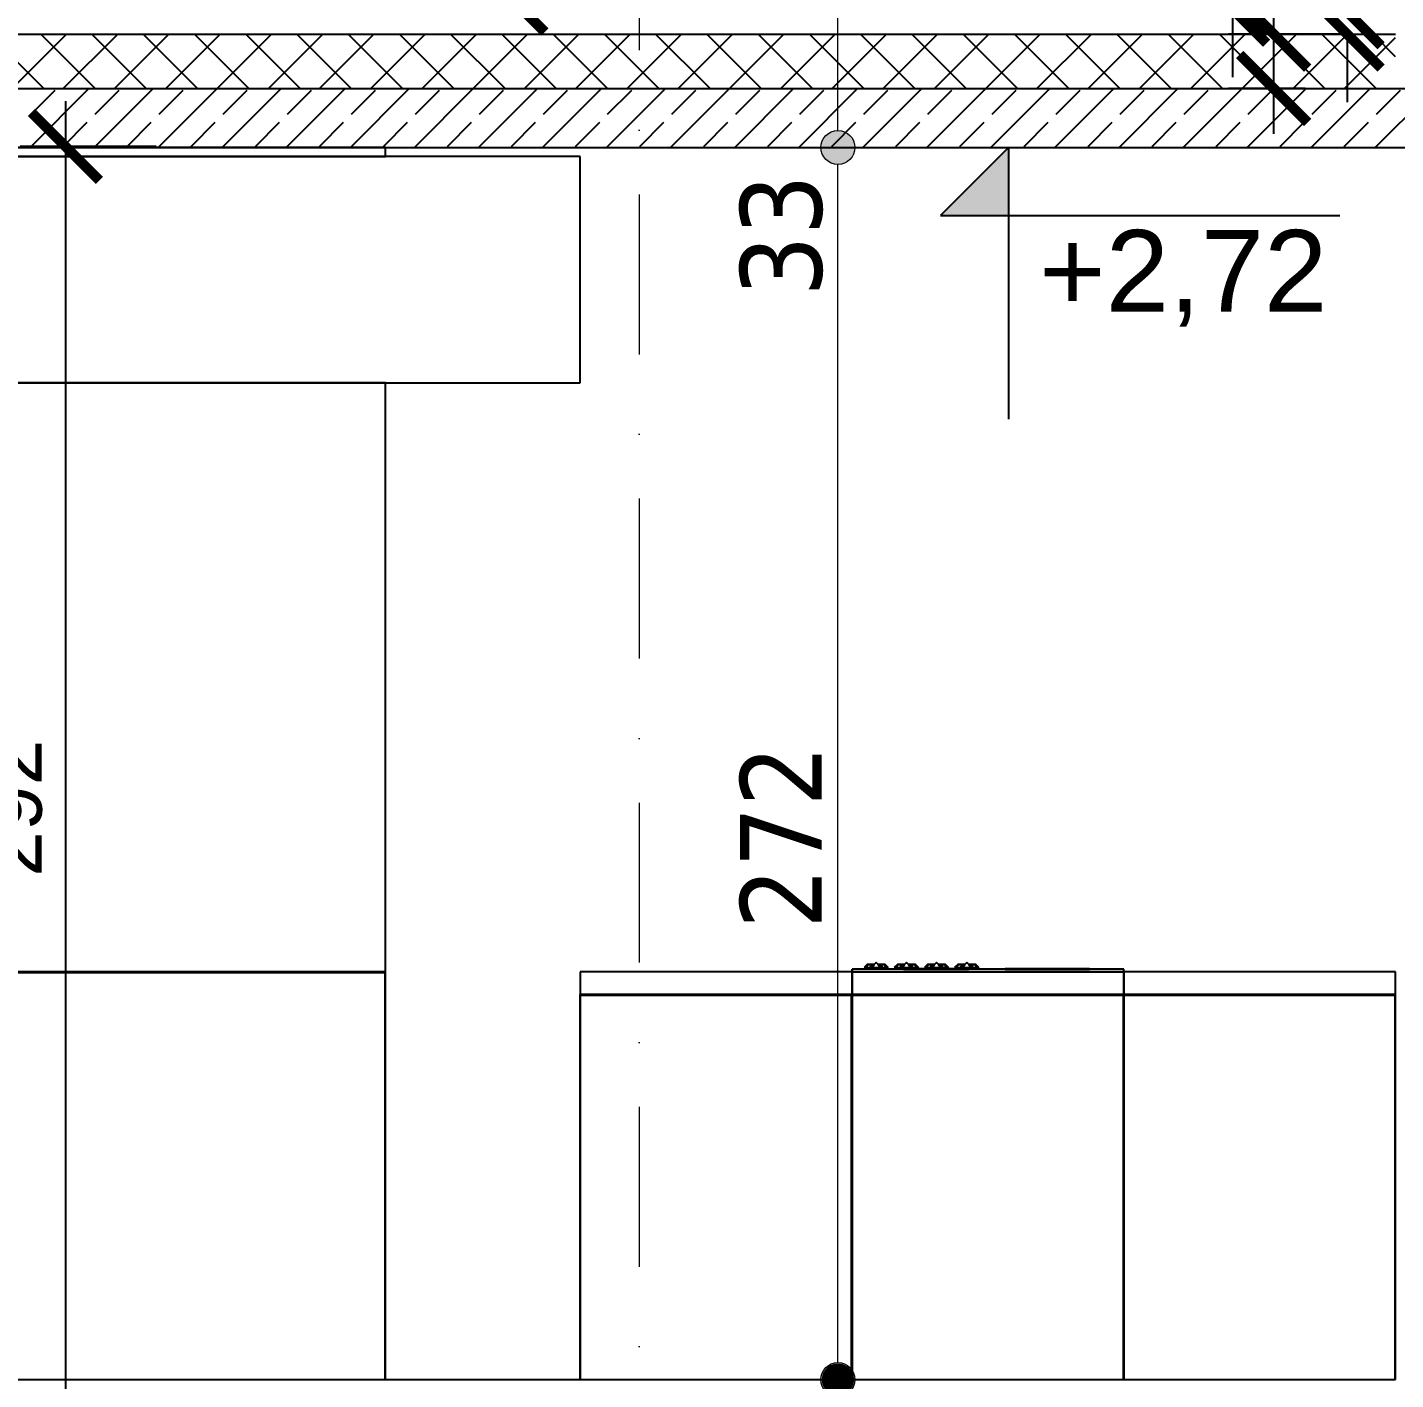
# Model space of a CAD drawing. Header units: millimetres. Extents: x 4647 to 73915, y -13612 to -8141.
# Drawn here: x 11809.9 to 12112, y -11073.6 to -10775.1 of the extents above; entities that cross this region are included whole.
import ezdxf
from ezdxf.enums import TextEntityAlignment as Align

# ---------------------------------------------------------------- set-up
doc = ezdxf.new("R2010")
doc.units = ezdxf.units.MM
doc.linetypes.add('Kropki i Kreski', pattern=[67.027776, 35.277777, -17.638888, 0, -14.111111])
doc.layers.add('a_wymiary', color=250, linetype='Continuous', lineweight=9)
doc.layers.add('Konstrukcja - Siatka mod_Nr_Pióra__1', color=7, linetype='Continuous', lineweight=5)
for name, color, linetype in [('Furniture & Equipment', 7, 'Continuous'), ('Konstrukcja - Siatka mod', 7, 'Continuous'), ('Konstrukcja - Ściany', 7, 'Continuous'), ('Structural - Bearing', 7, 'Continuous'), ('WIDOK', 7, 'Continuous'), ('Wymiarowanie - Ogólne', 7, 'Continuous')]:
    doc.layers.add(name, color=color, linetype=linetype)
doc.layers.add('Konstrukcja - Siatka mod_Nr_Pióra__4', color=7, linetype='Continuous', lineweight=5, true_color=0x029e21)
doc.styles.add('GENERATED_STYLE_1', font='arialbd.ttf')
doc.styles.add('GENERATED_STYLE_2', font='tahoma.ttf')
doc.styles.add('GENERATED_STYLE_4', font='arial.ttf')
doc.styles.get("Standard").update_dxf_attribs({"font": 'arial.ttf'})
doc.dimstyles.new('1-100', dxfattribs={"dimtxt": 13, "dimasz": 15, "dimexe": 10, "dimexo": 20, "dimgap": 5, "dimtad": 1, "dimdec": 1, "dimrnd": 0.5, "dimtxsty": 'Standard', "dimblk": 'ARCHTICK', "dimcen": 0.09, "dimdle": 10, "dimadec": 0, "dimazin": 0, "dimtfac": 1, "dimtdec": 1, "dimtofl": 0, "dimtmove": 0, "dimatfit": 3, "dimfxl": 10, "dimfxlon": 1, "dimtolj": 1, "dimtzin": 0, "dimarcsym": 0})

# ---------------------------------------------------------------- blocks, each defined once
blk = doc.blocks.new('ARROWHEAD_11')
at = {"linetype": 'Continuous'}
blk.add_line((0, 0), (-1, 0), dxfattribs=at)
at = {"linetype": 'Continuous', "const_width": 0.25, "flags": 128}
blk.add_lwpolyline([(-0.125, 0, 1), (0.125, 0, 1)], format="xyb", close=True, dxfattribs=at)
blk = doc.blocks.new('Standardowy znacznik siatki_2')
at = {"layer": 'Konstrukcja - Siatka mod_Nr_Pióra__4', "linetype": 'Kropki i Kreski'}
blk.add_line((268.51, 0), (1533.18, 0), dxfattribs=at)
at = {"layer": 'Konstrukcja - Siatka mod_Nr_Pióra__1', "style": 'GENERATED_STYLE_1'}
blk.add_attdef('AC_MarkerText_1', text='', height=18, dxfattribs=at).set_placement((-28.89, -13.29), align=Align.BOTTOM_LEFT)
blk = doc.blocks.new('_ArchTick')
at = {"color": 0, "linetype": 'ByBlock', "const_width": 0.15}
blk.add_lwpolyline([(-0.5, -0.5), (0.5, 0.5)], dxfattribs=at)
blk = doc.blocks.new('*D813')
at = {"layer": 'a_wymiary', "color": 0, "lineweight": -2, "transparency": 16777216}
blk.add_arc((11581.91, -10768.57), 334.72, 0, 35, dxfattribs=at)
at = {"layer": 'DEFPOINTS', "color": 0, "transparency": 16777216}
for p in [(11912.63, -10537), (11801.21, -10615.01), (11909.71, -10700.88), (11738.98, -10768.57), (11955.52, -10768.57)]:
    blk.add_point(p, dxfattribs=at)
at = {"layer": 'a_wymiary', "color": 0, "lineweight": -2, "transparency": 16777216, "xscale": 15, "yscale": 15, "zscale": 15}
for p, rotation in [((11856.09, -10576.58), 124.9999996188673), ((11916.63, -10768.57), 270.0000000000005)]:
    blk.add_blockref('_ArchTick', p, dxfattribs=dict(at, rotation=rotation))
at = {"layer": 'a_wymiary', "color": 0, "transparency": 16777216, "insert": (11912.24, -10664.41), "char_height": 13, "attachment_point": 5, "rotation": 287.5}
blk.add_mtext('\\A1;35°', dxfattribs=at)
blk = doc.blocks.new('*D829')
at = {"layer": 'a_wymiary', "color": 0, "lineweight": -2, "transparency": 16777216}
for p, q in [((12085.06, -10776.57), (12085.06, -10734.3)), ((12091.98, -10776.57), (12075.06, -10776.57)), ((12085.06, -10798.57), (12085.06, -10776.57)), ((12091.98, -10788.57), (12075.06, -10788.57))]:
    blk.add_line(p, q, dxfattribs=at)
at = {"layer": 'DEFPOINTS', "color": 0, "transparency": 16777216}
for p in [(12085.06, -10776.57), (12111.98, -10776.57), (12111.98, -10788.57)]:
    blk.add_point(p, dxfattribs=at)
at = {"layer": 'a_wymiary', "color": 0, "lineweight": -2, "transparency": 16777216, "xscale": 15, "yscale": 15, "zscale": 15}
for p, rotation in [((12085.06, -10776.57), 90), ((12085.06, -10788.57), 270)]:
    blk.add_blockref('_ArchTick', p, dxfattribs=dict(at, rotation=rotation))
at = {"layer": 'a_wymiary', "color": 0, "transparency": 16777216, "insert": (12073.53, -10747.94), "char_height": 13, "attachment_point": 5, "rotation": 90}
blk.add_mtext('\\A1;12', dxfattribs=at)
blk = doc.blocks.new('*D830')
at = {"layer": 'a_wymiary', "color": 0, "lineweight": -2, "transparency": 16777216}
for p, q in [((12101.26, -10771.62), (12101.26, -10723)), ((12101.26, -10771.62), (12091.26, -10771.62)), ((12101.26, -10776.57), (12091.26, -10776.57)), ((12101.26, -10776.57), (12101.26, -10791.57))]:
    blk.add_line(p, q, dxfattribs=at)
at = {"layer": 'DEFPOINTS', "color": 0, "transparency": 16777216}
for p in [(12101.26, -10771.62), (12111.98, -10771.62), (12111.98, -10776.57)]:
    blk.add_point(p, dxfattribs=at)
at = {"layer": 'a_wymiary', "color": 0, "lineweight": -2, "transparency": 16777216, "xscale": 15, "yscale": 15, "zscale": 15}
for p, rotation in [((12101.26, -10771.62), 270), ((12101.26, -10776.57), 90)]:
    blk.add_blockref('_ArchTick', p, dxfattribs=dict(at, rotation=rotation))
at = {"layer": 'a_wymiary', "color": 0, "transparency": 16777216, "insert": (12089.65, -10732.31), "char_height": 13, "attachment_point": 5, "rotation": 90}
blk.add_mtext('\\A1;5', dxfattribs=at)
blk = doc.blocks.new('*D831')
at = {"layer": 'a_wymiary', "color": 0, "lineweight": -2, "transparency": 16777216}
for p, q in [((12075.96, -10768.57), (12075.96, -10704.58)), ((12091.98, -10768.57), (12065.96, -10768.57)), ((12091.98, -10771.07), (12065.96, -10771.07)), ((12075.96, -10771.07), (12075.96, -10786.07))]:
    blk.add_line(p, q, dxfattribs=at)
at = {"layer": 'DEFPOINTS', "color": 0, "transparency": 16777216}
for p in [(12075.96, -10768.57), (12111.98, -10768.57), (12111.98, -10771.07)]:
    blk.add_point(p, dxfattribs=at)
at = {"layer": 'a_wymiary', "color": 0, "lineweight": -2, "transparency": 16777216, "xscale": 15, "yscale": 15, "zscale": 15}
for p, rotation in [((12075.96, -10768.57), 270), ((12075.96, -10771.07), 90)]:
    blk.add_blockref('_ArchTick', p, dxfattribs=dict(at, rotation=rotation))
at = {"layer": 'a_wymiary', "color": 0, "transparency": 16777216, "insert": (12063.15, -10721.58), "char_height": 13, "attachment_point": 5, "rotation": 90}
blk.add_mtext('\\A1;2,5', dxfattribs=at)
blk = doc.blocks.new('*D869')
at = {"layer": 'a_wymiary', "color": 0, "lineweight": -2, "transparency": 16777216}
for p, q in [((11818.3, -10791.33), (11818.3, -11103.57)), ((11838.3, -10801.33), (11808.3, -10801.33)), ((11838.3, -11093.57), (11808.3, -11093.57))]:
    blk.add_line(p, q, dxfattribs=at)
at = {"layer": 'DEFPOINTS', "color": 0, "transparency": 16777216}
for p in [(11959.23, -10801.33), (11818.3, -11093.57), (11944.97, -11093.57)]:
    blk.add_point(p, dxfattribs=at)
at = {"layer": 'a_wymiary', "color": 0, "lineweight": -2, "transparency": 16777216, "xscale": 15, "yscale": 15, "zscale": 15}
for p, rotation in [((11818.3, -10801.33), 90), ((11818.3, -11093.57), 270)]:
    blk.add_blockref('_ArchTick', p, dxfattribs=dict(at, rotation=rotation))
at = {"layer": 'a_wymiary', "color": 0, "transparency": 16777216, "insert": (11806.67, -10947.45), "char_height": 13, "attachment_point": 5, "rotation": 90}
blk.add_mtext('\\A1;292', dxfattribs=at)

msp = doc.modelspace()

# ---------------------------------------------------------------- hatches: boundary and pattern name
at = {"layer": 'Wymiarowanie - Ogólne', "linetype": 'Continuous', "lineweight": 13}
for points in [[(11992.6, -10801.57), (11992.32, -10800.13), (11991.5, -10798.92), (11990.29, -10798.1), (11988.85, -10797.82), (11987.42, -10798.1), (11986.2, -10798.92), (11985.39, -10800.13), (11985.1, -10801.57), (11985.39, -10803), (11986.2, -10804.22), (11987.42, -10805.03), (11988.85, -10805.32), (11990.29, -10805.03), (11991.5, -10804.22), (11992.32, -10803)], [(11992.6, -10801.57), (11992.32, -10800.13), (11991.5, -10798.92), (11990.29, -10798.1), (11988.85, -10797.82), (11987.42, -10798.1), (11986.2, -10798.92), (11985.39, -10800.13), (11985.1, -10801.57), (11985.39, -10803), (11986.2, -10804.22), (11987.42, -10805.03), (11988.85, -10805.32), (11990.29, -10805.03), (11991.5, -10804.22), (11992.32, -10803)], [(11992.6, -11073.57), (11992.32, -11072.13), (11991.5, -11070.92), (11990.29, -11070.1), (11988.85, -11069.82), (11987.42, -11070.1), (11986.2, -11070.92), (11985.39, -11072.13), (11985.1, -11073.57), (11985.39, -11075), (11986.2, -11076.22), (11987.42, -11077.03), (11988.85, -11077.32), (11990.29, -11077.03), (11991.5, -11076.22), (11992.32, -11075)]]:
    msp.add_hatch(color=254, dxfattribs=at).paths.add_polyline_path(points, flags=0)
at = {"layer": 'Wymiarowanie - Ogólne', "linetype": 'Continuous', "lineweight": 25}
msp.add_hatch(color=161, dxfattribs=at).paths.add_polyline_path([(12026.51, -10801.57), (12011.51, -10816.57), (12026.51, -10816.57)], flags=0)

# ---------------------------------------------------------------- linework, layer by layer
for p, q in [((11888.98, -10801.57), (11738.98, -10801.57)), ((11888.98, -10803.57), (11888.98, -10801.57)), ((11931.98, -10803.57), (11738.99, -10803.57)), ((11738.99, -10803.57), (11888.98, -10803.57)), ((11931.98, -10853.57), (11931.98, -10803.57)), ((11738.99, -10853.57), (11931.98, -10853.57)), ((11888.98, -10853.57), (11738.99, -10853.57)), ((11888.98, -10983.57), (11888.98, -10853.57)), ((12051.98, -10982.97), (11991.98, -10982.97)), ((11991.98, -10982.97), (11991.98, -10983.57)), ((11995.31, -10981.93), (11994.64, -10982.57)), ((11994.64, -10982.57), (11995, -10982.57)), ((11995.57, -10981.93), (11995, -10982.57)), ((11995, -10982.57), (11995.57, -10981.93)), ((11995, -10982.57), (11995.97, -10982.57)), ((11995.57, -10981.93), (11995.31, -10981.93)), ((11996.31, -10981.93), (11995.57, -10981.93)), ((11996.31, -10981.93), (11995.97, -10982.57)), ((11995.97, -10982.57), (11996.31, -10981.93)), ((11995.97, -10982.57), (11996.42, -10982.57)), ((11996.86, -10981.93), (11996.31, -10981.93)), ((11996.86, -10981.93), (11996.42, -10982.57)), ((11996.42, -10982.57), (11996.86, -10981.93)), ((11996.42, -10982.57), (11998.19, -10982.57)), ((11997.31, -10981.51), (11996.86, -10981.93)), ((11997.75, -10981.93), (11997.31, -10981.51)), ((11998.19, -10982.57), (11997.75, -10981.93)), ((11998.3, -10981.93), (11997.75, -10981.93)), ((11997.75, -10981.93), (11998.19, -10982.57)), ((11998.19, -10982.57), (11998.64, -10982.57)), ((11998.64, -10982.57), (11998.3, -10981.93)), ((11999.04, -10981.93), (11998.3, -10981.93)), ((11998.3, -10981.93), (11998.64, -10982.57)), ((11998.64, -10982.57), (11999.61, -10982.57)), ((11999.61, -10982.57), (11999.04, -10981.93)), ((11999.3, -10981.93), (11999.04, -10981.93)), ((11999.04, -10981.93), (11999.61, -10982.57)), ((11999.97, -10982.57), (11999.3, -10981.93)), ((11999.61, -10982.57), (11999.97, -10982.57)), ((12001.97, -10981.93), (12001.3, -10982.57)), ((12001.3, -10982.57), (12001.66, -10982.57)), ((12002.24, -10981.93), (12001.66, -10982.57)), ((12001.66, -10982.57), (12002.24, -10981.93)), ((12001.66, -10982.57), (12002.63, -10982.57)), ((12002.24, -10981.93), (12001.97, -10981.93)), ((12002.97, -10981.93), (12002.24, -10981.93)), ((12002.97, -10981.93), (12002.63, -10982.57)), ((12002.63, -10982.57), (12002.97, -10981.93)), ((12002.63, -10982.57), (12003.08, -10982.57)), ((12003.52, -10981.93), (12002.97, -10981.93)), ((12003.52, -10981.93), (12003.08, -10982.57)), ((12003.08, -10982.57), (12003.52, -10981.93)), ((12003.08, -10982.57), (12004.85, -10982.57)), ((12004.18, -10982.87), (12003.31, -10982.87)), ((12003.31, -10982.87), (12003.31, -10982.97)), ((12003.31, -10982.97), (12004.18, -10982.97)), ((12003.97, -10981.51), (12003.52, -10981.93)), ((12004.41, -10981.93), (12003.97, -10981.51)), ((12004.18, -10982.97), (12004.18, -10982.87)), ((12005.82, -10982.87), (12004.18, -10982.87)), ((12004.18, -10982.87), (12004.18, -10982.97)), ((12004.18, -10982.97), (12005.82, -10982.97)), ((12004.85, -10982.57), (12004.41, -10981.93)), ((12004.97, -10981.93), (12004.41, -10981.93)), ((12004.41, -10981.93), (12004.85, -10982.57)), ((12004.85, -10982.57), (12005.3, -10982.57)), ((12005.3, -10982.57), (12004.97, -10981.93)), ((12005.7, -10981.93), (12004.97, -10981.93)), ((12004.97, -10981.93), (12005.3, -10982.57)), ((12005.3, -10982.57), (12006.27, -10982.57)), ((12006.27, -10982.57), (12005.7, -10981.93)), ((12005.96, -10981.93), (12005.7, -10981.93)), ((12005.7, -10981.93), (12006.27, -10982.57)), ((12005.82, -10982.97), (12005.82, -10982.87)), ((12008.03, -10982.87), (12005.82, -10982.87)), ((12005.82, -10982.87), (12005.82, -10982.97)), ((12005.82, -10982.97), (12008.03, -10982.97)), ((12006.63, -10982.57), (12005.96, -10981.93)), ((12006.27, -10982.57), (12006.63, -10982.57)), ((12008.63, -10981.93), (12007.96, -10982.57)), ((12007.96, -10982.57), (12008.32, -10982.57)), ((12008.03, -10982.97), (12008.03, -10982.87)), ((12010.54, -10982.87), (12008.03, -10982.87)), ((12008.03, -10982.87), (12008.03, -10982.97)), ((12008.03, -10982.97), (12010.54, -10982.97)), ((12008.9, -10981.93), (12008.32, -10982.57)), ((12008.32, -10982.57), (12008.9, -10981.93)), ((12008.32, -10982.57), (12009.29, -10982.57)), ((12008.9, -10981.93), (12008.63, -10981.93)), ((12009.63, -10981.93), (12008.9, -10981.93)), ((12009.63, -10981.93), (12009.29, -10982.57)), ((12009.29, -10982.57), (12009.63, -10981.93)), ((12009.29, -10982.57), (12009.74, -10982.57)), ((12010.18, -10981.93), (12009.63, -10981.93)), ((12010.18, -10981.93), (12009.74, -10982.57)), ((12009.74, -10982.57), (12010.18, -10981.93)), ((12009.74, -10982.57), (12011.52, -10982.57)), ((12010.63, -10981.51), (12010.18, -10981.93)), ((12010.54, -10982.97), (12010.54, -10982.87)), ((12013.05, -10982.87), (12010.54, -10982.87)), ((12010.54, -10982.87), (12010.54, -10982.97)), ((12010.54, -10982.97), (12013.05, -10982.97)), ((12011.07, -10981.93), (12010.63, -10981.51)), ((12011.52, -10982.57), (12011.07, -10981.93)), ((12011.63, -10981.93), (12011.07, -10981.93)), ((12011.07, -10981.93), (12011.52, -10982.57)), ((12011.52, -10982.57), (12011.96, -10982.57)), ((12011.96, -10982.57), (12011.63, -10981.93)), ((12012.36, -10981.93), (12011.63, -10981.93)), ((12011.63, -10981.93), (12011.96, -10982.57)), ((12011.96, -10982.57), (12012.93, -10982.57)), ((12012.93, -10982.57), (12012.36, -10981.93)), ((12012.63, -10981.93), (12012.36, -10981.93)), ((12012.36, -10981.93), (12012.93, -10982.57)), ((12013.29, -10982.57), (12012.63, -10981.93)), ((12012.93, -10982.57), (12013.29, -10982.57)), ((12013.05, -10982.97), (12013.05, -10982.87)), ((12015.26, -10982.87), (12013.05, -10982.87)), ((12013.05, -10982.87), (12013.05, -10982.97)), ((12013.05, -10982.97), (12015.26, -10982.97)), ((12015.29, -10981.93), (12014.62, -10982.57)), ((12014.62, -10982.57), (12014.98, -10982.57)), ((12015.56, -10981.93), (12014.98, -10982.57)), ((12014.98, -10982.57), (12015.56, -10981.93)), ((12014.98, -10982.57), (12015.96, -10982.57)), ((12015.26, -10982.97), (12015.26, -10982.87)), ((12016.9, -10982.87), (12015.26, -10982.87)), ((12015.26, -10982.87), (12015.26, -10982.97)), ((12015.26, -10982.97), (12016.9, -10982.97)), ((12015.56, -10981.93), (12015.29, -10981.93)), ((12016.29, -10981.93), (12015.56, -10981.93)), ((12016.29, -10981.93), (12015.96, -10982.57)), ((12015.96, -10982.57), (12016.29, -10981.93)), ((12015.96, -10982.57), (12016.4, -10982.57)), ((12016.84, -10981.93), (12016.29, -10981.93)), ((12016.84, -10981.93), (12016.4, -10982.57)), ((12016.4, -10982.57), (12016.84, -10981.93)), ((12016.4, -10982.57), (12018.18, -10982.57)), ((12017.29, -10981.51), (12016.84, -10981.93)), ((12016.9, -10982.97), (12016.9, -10982.87)), ((12017.77, -10982.87), (12016.9, -10982.87)), ((12016.9, -10982.87), (12016.9, -10982.97)), ((12016.9, -10982.97), (12017.77, -10982.97)), ((12017.73, -10981.93), (12017.29, -10981.51)), ((12018.18, -10982.57), (12017.73, -10981.93)), ((12018.29, -10981.93), (12017.73, -10981.93)), ((12017.73, -10981.93), (12018.18, -10982.57)), ((12017.77, -10982.97), (12017.77, -10982.87)), ((12018.18, -10982.57), (12018.62, -10982.57)), ((12018.62, -10982.57), (12018.29, -10981.93)), ((12019.02, -10981.93), (12018.29, -10981.93)), ((12018.29, -10981.93), (12018.62, -10982.57)), ((12018.62, -10982.57), (12019.6, -10982.57)), ((12019.6, -10982.57), (12019.02, -10981.93)), ((12019.29, -10981.93), (12019.02, -10981.93)), ((12019.02, -10981.93), (12019.6, -10982.57)), ((12019.95, -10982.57), (12019.29, -10981.93)), ((12019.6, -10982.57), (12019.95, -10982.57)), ((12026.91, -10982.87), (12025.79, -10982.87)), ((12025.79, -10982.87), (12025.79, -10982.97)), ((12025.79, -10982.97), (12026.91, -10982.97)), ((12026.91, -10982.97), (12026.91, -10982.87)), ((12026.91, -10982.87), (12026.91, -10982.97)), ((12027.45, -10982.87), (12026.91, -10982.87)), ((12026.91, -10982.97), (12027.45, -10982.97)), ((12027.45, -10982.97), (12027.45, -10982.87)), ((12028.45, -10982.87), (12027.45, -10982.87)), ((12027.45, -10982.87), (12027.45, -10982.97)), ((12027.45, -10982.97), (12028.45, -10982.97)), ((12028.45, -10982.97), (12028.45, -10982.87)), ((12030.32, -10982.87), (12028.45, -10982.87)), ((12028.45, -10982.87), (12028.45, -10982.97)), ((12028.45, -10982.97), (12030.32, -10982.97)), ((12030.32, -10982.97), (12030.32, -10982.87)), ((12032.85, -10982.87), (12030.32, -10982.87)), ((12030.32, -10982.87), (12030.32, -10982.97)), ((12030.32, -10982.97), (12032.85, -10982.97)), ((12032.85, -10982.97), (12032.85, -10982.87)), ((12035.72, -10982.87), (12032.85, -10982.87)), ((12032.85, -10982.87), (12032.85, -10982.97)), ((12032.85, -10982.97), (12035.72, -10982.97)), ((12035.72, -10982.97), (12035.72, -10982.87)), ((12038.59, -10982.87), (12035.72, -10982.87)), ((12035.72, -10982.87), (12035.72, -10982.97)), ((12035.72, -10982.97), (12038.59, -10982.97)), ((12038.59, -10982.97), (12038.59, -10982.87)), ((12041.11, -10982.87), (12038.59, -10982.87)), ((12038.59, -10982.87), (12038.59, -10982.97)), ((12038.59, -10982.97), (12041.11, -10982.97)), ((12041.11, -10982.97), (12041.11, -10982.87)), ((12042.99, -10982.87), (12041.11, -10982.87)), ((12041.11, -10982.87), (12041.11, -10982.97)), ((12041.11, -10982.97), (12042.99, -10982.97)), ((12042.99, -10982.97), (12042.99, -10982.87)), ((12043.98, -10982.87), (12042.99, -10982.87)), ((12042.99, -10982.87), (12042.99, -10982.97)), ((12042.99, -10982.97), (12043.98, -10982.97)), ((12044.39, -10982.87), (12043.98, -10982.87)), ((12043.98, -10982.87), (12043.98, -10982.97)), ((12043.98, -10982.97), (12043.98, -10982.87)), ((12043.98, -10982.97), (12044.39, -10982.97)), ((12044.39, -10982.97), (12044.39, -10982.87)), ((12051.98, -10983.57), (12051.98, -10982.97)), ((11738.99, -10983.57), (11886.98, -10983.57)), ((11888.88, -10983.67), (11738.99, -10983.67)), ((11886.98, -10983.57), (11740.99, -10983.57)), ((11740.99, -10983.67), (11886.98, -10983.67)), ((11886.98, -10983.67), (11886.98, -10983.57)), ((11888.98, -10983.57), (11886.98, -10983.57)), ((11886.98, -10983.57), (11886.98, -10983.67)), ((11886.98, -10983.57), (11888.98, -10983.57)), ((11886.98, -10983.67), (11888.88, -10983.67)), ((11888.88, -11073.57), (11888.88, -10983.67)), ((11888.88, -10983.67), (11888.88, -10985.57)), ((11888.98, -10985.57), (11888.88, -10985.57)), ((11888.88, -10985.57), (11888.88, -11071.57)), ((11888.88, -10985.57), (11888.98, -10985.57)), ((11888.98, -10985.57), (11888.98, -10983.57)), ((11888.98, -11071.57), (11888.98, -10985.57)), ((11991.98, -10983.57), (11931.98, -10983.57)), ((11931.98, -10983.57), (11931.98, -10988.57)), ((11991.98, -10983.57), (12051.98, -10983.57)), ((11991.98, -10988.57), (11991.98, -10983.57)), ((12051.98, -10983.57), (11991.98, -10983.57)), ((11991.98, -10983.57), (11991.98, -10988.57)), ((12111.98, -10983.57), (12051.98, -10983.57)), ((12051.98, -10983.57), (12051.98, -10988.57)), ((12051.98, -10988.57), (12051.98, -10983.57)), ((12111.98, -10988.57), (12111.98, -10983.57)), ((11931.98, -10988.57), (11991.98, -10988.57)), ((11933.98, -10988.57), (11931.98, -10988.57)), ((11931.98, -10988.57), (11931.98, -10988.67)), ((11991.88, -10988.67), (11931.98, -10988.67)), ((11931.98, -10988.67), (11931.98, -11073.57)), ((11931.98, -10988.67), (11933.98, -10988.67)), ((11933.98, -10988.67), (11933.98, -10988.57)), ((11989.98, -10988.57), (11933.98, -10988.57)), ((11933.98, -10988.57), (11933.98, -10988.67)), ((11933.98, -10988.67), (11989.98, -10988.67)), ((11989.98, -10988.67), (11989.98, -10988.57)), ((11991.98, -10988.57), (11989.98, -10988.57)), ((11989.98, -10988.57), (11989.98, -10988.67)), ((11989.98, -10988.67), (11991.88, -10988.67)), ((11991.88, -11073.57), (11991.88, -10988.67)), ((11991.88, -10988.67), (11991.88, -10990.57)), ((11991.98, -10990.57), (11991.98, -10988.57)), ((11991.98, -10988.57), (12051.98, -10988.57)), ((11993.98, -10988.57), (11991.98, -10988.57)), ((11991.98, -10988.57), (11991.98, -10988.67)), ((12051.88, -10988.67), (11991.98, -10988.67)), ((11991.98, -10988.67), (11991.98, -11073.57)), ((11991.98, -10988.67), (11993.98, -10988.67)), ((11993.98, -10988.67), (11993.98, -10988.57)), ((12049.98, -10988.57), (11993.98, -10988.57)), ((11993.98, -10988.57), (11993.98, -10988.67)), ((11993.98, -10988.67), (12049.98, -10988.67)), ((12049.98, -10988.67), (12049.98, -10988.57)), ((12051.98, -10988.57), (12049.98, -10988.57)), ((12049.98, -10988.57), (12049.98, -10988.67)), ((12049.98, -10988.67), (12051.88, -10988.67)), ((12051.88, -11073.57), (12051.88, -10988.67)), ((12051.88, -10988.67), (12051.88, -10990.57)), ((12051.98, -10988.57), (12111.98, -10988.57)), ((12053.98, -10988.57), (12051.98, -10988.57)), ((12051.98, -10988.57), (12051.98, -10988.67)), ((12051.98, -10990.57), (12051.98, -10988.57)), ((12111.88, -10988.67), (12051.98, -10988.67)), ((12051.98, -10988.67), (12051.98, -11073.57)), ((12051.98, -10988.67), (12053.98, -10988.67)), ((12053.98, -10988.67), (12053.98, -10988.57)), ((12109.98, -10988.57), (12053.98, -10988.57)), ((12053.98, -10988.57), (12053.98, -10988.67)), ((12053.98, -10988.67), (12109.98, -10988.67)), ((12109.98, -10988.67), (12109.98, -10988.57)), ((12111.98, -10988.57), (12109.98, -10988.57)), ((12109.98, -10988.57), (12109.98, -10988.67)), ((12109.98, -10988.67), (12111.88, -10988.67)), ((12111.88, -11073.57), (12111.88, -10988.67)), ((12111.88, -10988.67), (12111.88, -10990.57)), ((12111.98, -10990.57), (12111.98, -10988.57)), ((11991.98, -10990.57), (11991.88, -10990.57)), ((11991.88, -10990.57), (11991.88, -11071.57)), ((11991.88, -10990.57), (11991.98, -10990.57)), ((11991.98, -11071.57), (11991.98, -10990.57)), ((12051.98, -10990.57), (12051.88, -10990.57)), ((12051.88, -10990.57), (12051.88, -11071.57)), ((12051.88, -10990.57), (12051.98, -10990.57)), ((12051.98, -11071.57), (12051.98, -10990.57)), ((12111.98, -10990.57), (12111.88, -10990.57)), ((12111.88, -10990.57), (12111.88, -11071.57)), ((12111.88, -10990.57), (12111.98, -10990.57)), ((12111.98, -11071.57), (12111.98, -10990.57)), ((11738.99, -11073.57), (11888.88, -11073.57)), ((11888.88, -11071.57), (11888.98, -11071.57)), ((11888.98, -11071.57), (11888.88, -11071.57)), ((11888.88, -11071.57), (11888.88, -11073.57)), ((11888.88, -11073.57), (11888.98, -11073.57)), ((11888.98, -11073.57), (11888.98, -11071.57)), ((11931.98, -11073.57), (11991.88, -11073.57)), ((11991.88, -11071.57), (11991.98, -11071.57)), ((11991.98, -11071.57), (11991.88, -11071.57)), ((11991.88, -11071.57), (11991.88, -11073.57)), ((11991.88, -11073.57), (11991.98, -11073.57)), ((11991.98, -11073.57), (11991.98, -11071.57)), ((11991.98, -11073.57), (12051.88, -11073.57)), ((12051.88, -11071.57), (12051.98, -11071.57)), ((12051.98, -11071.57), (12051.88, -11071.57)), ((12051.88, -11071.57), (12051.88, -11073.57)), ((12051.88, -11073.57), (12051.98, -11073.57)), ((12051.98, -11073.57), (12051.98, -11071.57)), ((12051.98, -11073.57), (12111.88, -11073.57)), ((12111.88, -11071.57), (12111.98, -11071.57)), ((12111.98, -11071.57), (12111.88, -11071.57)), ((12111.88, -11071.57), (12111.88, -11073.57)), ((12111.88, -11073.57), (12111.98, -11073.57)), ((12111.98, -11073.57), (12111.98, -11071.57))]:
    msp.add_line(p, q)
at = {"layer": 'Furniture & Equipment', "color": 161, "lineweight": 25}
for p, q in [((12051.98, -10982.97), (11991.98, -10982.97)), ((11991.98, -10983.57), (11991.98, -10982.97)), ((11995.31, -10981.93), (11994.64, -10982.57)), ((11994.64, -10982.57), (11995, -10982.57)), ((11995, -10982.57), (11995.97, -10982.57)), ((11995.31, -10981.93), (11995.57, -10981.93)), ((11995.57, -10981.93), (11996.31, -10981.93)), ((11995.97, -10982.57), (11996.42, -10982.57)), ((11996.31, -10981.93), (11996.86, -10981.93)), ((11996.86, -10981.93), (11996.42, -10982.57)), ((11996.42, -10982.57), (11998.19, -10982.57)), ((11997.31, -10981.51), (11996.86, -10981.93)), ((11997.75, -10981.93), (11997.31, -10981.51)), ((11998.19, -10982.57), (11997.75, -10981.93)), ((11997.75, -10981.93), (11998.3, -10981.93)), ((11998.19, -10982.57), (11998.64, -10982.57)), ((11998.3, -10981.93), (11999.04, -10981.93)), ((11998.64, -10982.57), (11999.61, -10982.57)), ((11999.04, -10981.93), (11999.3, -10981.93)), ((11999.3, -10981.93), (11999.97, -10982.57)), ((11999.61, -10982.57), (11999.97, -10982.57)), ((12001.97, -10981.93), (12001.3, -10982.57)), ((12001.3, -10982.57), (12001.66, -10982.57)), ((12001.66, -10982.57), (12002.63, -10982.57)), ((12001.97, -10981.93), (12002.24, -10981.93)), ((12002.24, -10981.93), (12002.97, -10981.93)), ((12002.63, -10982.57), (12003.08, -10982.57)), ((12002.97, -10981.93), (12003.52, -10981.93)), ((12003.52, -10981.93), (12003.08, -10982.57)), ((12003.08, -10982.57), (12004.85, -10982.57)), ((12004.18, -10982.87), (12003.31, -10982.87)), ((12003.31, -10982.97), (12003.31, -10982.87)), ((12003.97, -10981.51), (12003.52, -10981.93)), ((12004.41, -10981.93), (12003.97, -10981.51)), ((12005.82, -10982.87), (12004.18, -10982.87)), ((12004.85, -10982.57), (12004.41, -10981.93)), ((12004.41, -10981.93), (12004.97, -10981.93)), ((12004.85, -10982.57), (12005.3, -10982.57)), ((12004.97, -10981.93), (12005.7, -10981.93)), ((12005.3, -10982.57), (12006.27, -10982.57)), ((12005.7, -10981.93), (12005.96, -10981.93)), ((12008.03, -10982.87), (12005.82, -10982.87)), ((12005.96, -10981.93), (12006.63, -10982.57)), ((12006.27, -10982.57), (12006.63, -10982.57)), ((12008.63, -10981.93), (12007.96, -10982.57)), ((12007.96, -10982.57), (12008.32, -10982.57)), ((12010.54, -10982.87), (12008.03, -10982.87)), ((12008.32, -10982.57), (12009.29, -10982.57)), ((12008.63, -10981.93), (12008.9, -10981.93)), ((12008.9, -10981.93), (12009.63, -10981.93)), ((12009.29, -10982.57), (12009.74, -10982.57)), ((12009.63, -10981.93), (12010.18, -10981.93)), ((12010.18, -10981.93), (12009.74, -10982.57)), ((12009.74, -10982.57), (12011.52, -10982.57)), ((12010.63, -10981.51), (12010.18, -10981.93)), ((12013.05, -10982.87), (12010.54, -10982.87)), ((12011.07, -10981.93), (12010.63, -10981.51)), ((12011.52, -10982.57), (12011.07, -10981.93)), ((12011.07, -10981.93), (12011.63, -10981.93)), ((12011.52, -10982.57), (12011.96, -10982.57)), ((12011.63, -10981.93), (12012.36, -10981.93)), ((12011.96, -10982.57), (12012.93, -10982.57)), ((12012.36, -10981.93), (12012.63, -10981.93)), ((12012.63, -10981.93), (12013.29, -10982.57)), ((12012.93, -10982.57), (12013.29, -10982.57)), ((12015.26, -10982.87), (12013.05, -10982.87)), ((12015.29, -10981.93), (12014.62, -10982.57)), ((12014.62, -10982.57), (12014.98, -10982.57)), ((12014.98, -10982.57), (12015.96, -10982.57)), ((12016.9, -10982.87), (12015.26, -10982.87)), ((12015.29, -10981.93), (12015.56, -10981.93)), ((12015.56, -10981.93), (12016.29, -10981.93)), ((12015.96, -10982.57), (12016.4, -10982.57)), ((12016.29, -10981.93), (12016.84, -10981.93)), ((12016.84, -10981.93), (12016.4, -10982.57)), ((12016.4, -10982.57), (12018.18, -10982.57)), ((12017.29, -10981.51), (12016.84, -10981.93)), ((12017.77, -10982.87), (12016.9, -10982.87)), ((12017.73, -10981.93), (12017.29, -10981.51)), ((12018.18, -10982.57), (12017.73, -10981.93)), ((12017.73, -10981.93), (12018.29, -10981.93)), ((12017.77, -10982.97), (12017.77, -10982.87)), ((12018.18, -10982.57), (12018.62, -10982.57)), ((12018.29, -10981.93), (12019.02, -10981.93)), ((12018.62, -10982.57), (12019.6, -10982.57)), ((12019.02, -10981.93), (12019.29, -10981.93)), ((12019.29, -10981.93), (12019.95, -10982.57)), ((12019.6, -10982.57), (12019.95, -10982.57)), ((12026.91, -10982.87), (12025.79, -10982.87)), ((12025.79, -10982.97), (12025.79, -10982.87)), ((12027.45, -10982.87), (12026.91, -10982.87)), ((12028.45, -10982.87), (12027.45, -10982.87)), ((12027.45, -10982.97), (12027.45, -10982.87)), ((12030.32, -10982.87), (12028.45, -10982.87)), ((12032.85, -10982.87), (12030.32, -10982.87)), ((12035.72, -10982.87), (12032.85, -10982.87)), ((12038.59, -10982.87), (12035.72, -10982.87)), ((12041.11, -10982.87), (12038.59, -10982.87)), ((12042.99, -10982.87), (12041.11, -10982.87)), ((12043.98, -10982.87), (12042.99, -10982.87)), ((12043.98, -10982.97), (12043.98, -10982.87)), ((12044.39, -10982.87), (12043.98, -10982.87)), ((12044.39, -10982.97), (12044.39, -10982.87)), ((12051.98, -10983.57), (12051.98, -10982.97)), ((11888.88, -10983.67), (11738.99, -10983.67)), ((11886.98, -10983.57), (11740.99, -10983.57)), ((11888.98, -10983.57), (11886.98, -10983.57)), ((11888.88, -11073.57), (11888.88, -10983.67)), ((11991.98, -10983.57), (11931.98, -10983.57)), ((12051.98, -10983.57), (11991.98, -10983.57)), ((12111.98, -10983.57), (12051.98, -10983.57)), ((11931.98, -10988.67), (11931.98, -10988.57)), ((11991.98, -10988.57), (11931.98, -10988.57)), ((11991.88, -10988.67), (11931.98, -10988.67)), ((11931.98, -11073.57), (11931.98, -10988.67)), ((11991.88, -11073.57), (11991.88, -10988.67)), ((12051.98, -10988.57), (11991.98, -10988.57)), ((11991.98, -10988.67), (11991.98, -10988.57)), ((12051.88, -10988.67), (11991.98, -10988.67)), ((11991.98, -11073.57), (11991.98, -10988.67)), ((12051.88, -11073.57), (12051.88, -10988.67)), ((12111.98, -10988.57), (12051.98, -10988.57)), ((12111.88, -10988.67), (12051.98, -10988.67)), ((12051.98, -11073.57), (12051.98, -10988.67)), ((12111.88, -11073.57), (12111.88, -10988.67))]:
    msp.add_line(p, q, dxfattribs=at)
at = {"layer": 'Konstrukcja - Ściany', "color": 251, "lineweight": 15}
for p, q in [((11888.98, -10803.57), (11888.98, -10801.57)), ((11888.98, -11073.57), (11888.98, -10853.57))]:
    msp.add_line(p, q, dxfattribs=at)
at = {"layer": 'Structural - Bearing', "color": 132, "lineweight": 20}
for p, q in [((11888.98, -10803.57), (11738.99, -10803.57)), ((11738.99, -10853.57), (11888.98, -10853.57))]:
    msp.add_line(p, q, dxfattribs=at)
at = {"layer": 'WIDOK'}
for p, q in [((11738.98, -10776.57), (12111.98, -10776.57)), ((11738.98, -10776.57), (12111.98, -10776.57)), ((11738.98, -10788.57), (12111.98, -10788.57)), ((11738.98, -10788.57), (12342.09, -10788.57)), ((11738.98, -10801.57), (12320.09, -10801.57)), ((11738.98, -11073.57), (12111.98, -11073.57))]:
    msp.add_line(p, q, dxfattribs=at)
at = {"layer": 'WIDOK', "linetype": 'Continuous'}
for p, q in [((11813.53, -10788.57), (11801.53, -10776.57)), ((11806.53, -10788.57), (11818.53, -10776.57)), ((11824.84, -10788.57), (11812.84, -10776.57)), ((11817.84, -10788.57), (11829.84, -10776.57)), ((11836.15, -10788.57), (11824.15, -10776.57)), ((11829.16, -10788.57), (11841.16, -10776.57)), ((11847.47, -10788.57), (11835.47, -10776.57)), ((11840.47, -10788.57), (11852.47, -10776.57)), ((11858.78, -10788.57), (11846.78, -10776.57)), ((11851.78, -10788.57), (11863.78, -10776.57)), ((11870.1, -10788.57), (11858.1, -10776.57)), ((11863.1, -10788.57), (11875.1, -10776.57)), ((11881.41, -10788.57), (11869.41, -10776.57)), ((11874.41, -10788.57), (11886.41, -10776.57)), ((11892.72, -10788.57), (11880.72, -10776.57)), ((11885.72, -10788.57), (11897.72, -10776.57)), ((11904.04, -10788.57), (11892.04, -10776.57)), ((11897.04, -10788.57), (11909.04, -10776.57)), ((11915.35, -10788.57), (11903.35, -10776.57)), ((11908.35, -10788.57), (11920.35, -10776.57)), ((11926.66, -10788.57), (11914.66, -10776.57)), ((11919.67, -10788.57), (11931.67, -10776.57)), ((11937.98, -10788.57), (11925.98, -10776.57)), ((11930.98, -10788.57), (11942.98, -10776.57)), ((11949.29, -10788.57), (11937.29, -10776.57)), ((11942.29, -10788.57), (11954.29, -10776.57)), ((11960.61, -10788.57), (11948.61, -10776.57)), ((11953.61, -10788.57), (11965.61, -10776.57)), ((11971.92, -10788.57), (11959.92, -10776.57)), ((11964.92, -10788.57), (11976.92, -10776.57)), ((11983.23, -10788.57), (11971.23, -10776.57)), ((11976.23, -10788.57), (11988.23, -10776.57)), ((11994.55, -10788.57), (11982.55, -10776.57)), ((11987.55, -10788.57), (11999.55, -10776.57)), ((12005.86, -10788.57), (11993.86, -10776.57)), ((11998.86, -10788.57), (12010.86, -10776.57)), ((12017.17, -10788.57), (12005.17, -10776.57)), ((12010.18, -10788.57), (12022.18, -10776.57)), ((12028.49, -10788.57), (12016.49, -10776.57)), ((12021.49, -10788.57), (12033.49, -10776.57)), ((12039.8, -10788.57), (12027.8, -10776.57)), ((12032.8, -10788.57), (12044.8, -10776.57)), ((12051.12, -10788.57), (12039.12, -10776.57)), ((12044.12, -10788.57), (12056.12, -10776.57)), ((12062.43, -10788.57), (12050.43, -10776.57)), ((12055.43, -10788.57), (12067.43, -10776.57)), ((12073.74, -10788.57), (12061.74, -10776.57)), ((12066.74, -10788.57), (12078.74, -10776.57)), ((12085.06, -10788.57), (12073.06, -10776.57)), ((12078.06, -10788.57), (12090.06, -10776.57)), ((12096.37, -10788.57), (12084.37, -10776.57)), ((12089.37, -10788.57), (12101.37, -10776.57)), ((12107.68, -10788.57), (12095.68, -10776.57)), ((12100.68, -10788.57), (12111.98, -10777.28)), ((12111.98, -10781.55), (12107, -10776.57)), ((11810.5, -10801.57), (11823.5, -10788.57)), ((11810.74, -10794.26), (11816.04, -10788.96)), ((11824.64, -10801.57), (11837.64, -10788.57)), ((11824.88, -10794.26), (11830.18, -10788.96)), ((11838.78, -10801.57), (11851.78, -10788.57)), ((11839.02, -10794.26), (11844.32, -10788.96)), ((11852.93, -10801.57), (11865.93, -10788.57)), ((11853.16, -10794.26), (11858.46, -10788.96)), ((11867.07, -10801.57), (11880.07, -10788.57)), ((11867.3, -10794.26), (11872.61, -10788.96)), ((11881.21, -10801.57), (11894.21, -10788.57)), ((11881.45, -10794.26), (11886.75, -10788.96)), ((11895.35, -10801.57), (11908.35, -10788.57)), ((11895.59, -10794.26), (11900.89, -10788.96)), ((11909.49, -10801.57), (11922.49, -10788.57)), ((11909.73, -10794.26), (11915.03, -10788.96)), ((11923.64, -10801.57), (11936.64, -10788.57)), ((11923.87, -10794.26), (11929.18, -10788.96)), ((11937.78, -10801.57), (11950.78, -10788.57)), ((11938.01, -10794.26), (11943.32, -10788.96)), ((11951.92, -10801.57), (11964.92, -10788.57)), ((11952.16, -10794.26), (11957.46, -10788.96)), ((11966.06, -10801.57), (11979.06, -10788.57)), ((11966.3, -10794.26), (11971.6, -10788.96)), ((11980.2, -10801.57), (11993.2, -10788.57)), ((11980.44, -10794.26), (11985.74, -10788.96)), ((11994.35, -10801.57), (12007.35, -10788.57)), ((11994.58, -10794.26), (11999.89, -10788.96)), ((12008.49, -10801.57), (12021.49, -10788.57)), ((12008.72, -10794.26), (12014.03, -10788.96)), ((12022.63, -10801.57), (12035.63, -10788.57)), ((12022.87, -10794.26), (12028.17, -10788.96)), ((12036.77, -10801.57), (12049.77, -10788.57)), ((12037.01, -10794.26), (12042.31, -10788.96)), ((12050.92, -10801.57), (12063.92, -10788.57)), ((12051.15, -10794.26), (12056.45, -10788.96)), ((12065.06, -10801.57), (12078.06, -10788.57)), ((12065.29, -10794.26), (12070.6, -10788.96)), ((12079.2, -10801.57), (12092.2, -10788.57)), ((12079.44, -10794.26), (12084.74, -10788.96)), ((12093.34, -10801.57), (12106.34, -10788.57)), ((12093.58, -10794.26), (12098.88, -10788.96)), ((12107.48, -10801.57), (12120.48, -10788.57)), ((12107.72, -10794.26), (12113.02, -10788.96)), ((11817.81, -10801.33), (11823.11, -10796.03)), ((11831.95, -10801.33), (11837.25, -10796.03)), ((11846.09, -10801.33), (11851.39, -10796.03)), ((11860.23, -10801.33), (11865.54, -10796.03)), ((11874.37, -10801.33), (11879.68, -10796.03)), ((11888.52, -10801.33), (11893.82, -10796.03)), ((11902.66, -10801.33), (11907.96, -10796.03)), ((11916.8, -10801.33), (11922.1, -10796.03)), ((11930.94, -10801.33), (11936.25, -10796.03)), ((11945.09, -10801.33), (11950.39, -10796.03)), ((11959.23, -10801.33), (11964.53, -10796.03)), ((11973.37, -10801.33), (11978.67, -10796.03)), ((11987.51, -10801.33), (11992.82, -10796.03)), ((12001.65, -10801.33), (12006.96, -10796.03)), ((12015.8, -10801.33), (12021.1, -10796.03)), ((12029.94, -10801.33), (12035.24, -10796.03)), ((12044.08, -10801.33), (12049.38, -10796.03)), ((12058.22, -10801.33), (12063.53, -10796.03)), ((12072.36, -10801.33), (12077.67, -10796.03)), ((12086.51, -10801.33), (12091.81, -10796.03)), ((12100.65, -10801.33), (12105.95, -10796.03))]:
    msp.add_line(p, q, dxfattribs=at)
at = {"layer": 'Wymiarowanie - Ogólne', "color": 151, "lineweight": 20}
for p, q in [((11988.85, -10797.82), (11988.85, -10772.32)), ((11985.1, -10801.57), (11974.79, -10801.57)), ((11985.1, -10801.57), (11974.79, -10801.57)), ((12002.92, -10801.57), (11992.6, -10801.57)), ((12002.92, -10801.57), (11992.6, -10801.57)), ((12026.51, -10801.57), (12015.26, -10801.57)), ((12026.51, -10801.57), (12037.76, -10801.57)), ((11988.85, -11069.82), (11988.85, -10805.32)), ((11985.1, -11073.57), (11974.79, -11073.57)), ((12011.69, -11073.57), (11988.67, -11073.57)), ((12002.92, -11073.57), (11992.6, -11073.57))]:
    msp.add_line(p, q, dxfattribs=at)
at = {"layer": 'Wymiarowanie - Ogólne', "color": 161, "lineweight": 25}
for p, q in [((12026.51, -10801.57), (12011.51, -10816.57)), ((12026.51, -10801.57), (12026.51, -10861.57)), ((12011.51, -10816.57), (12026.51, -10816.57)), ((12026.51, -10816.57), (12099.68, -10816.57))]:
    msp.add_line(p, q, dxfattribs=at)
at = {"layer": 'Wymiarowanie - Ogólne', "color": 254, "lineweight": 13}
for centre in [(11988.85, -10801.57), (11988.85, -10801.57), (11988.85, -11073.57)]:
    msp.add_circle(centre, 3.75, dxfattribs=at)

# ---------------------------------------------------------------- block references
at = {"layer": 'Konstrukcja - Siatka mod', "color": 251, "lineweight": 15, "rotation": 270}
msp.add_blockref('Standardowy znacznik siatki_2', (11944.97, -10073.57), dxfattribs=at)
at = {"layer": 'Wymiarowanie - Ogólne', "color": 151, "lineweight": 20, "xscale": 14.25, "yscale": 14.25, "zscale": 14.25, "rotation": 90}
msp.add_blockref('ARROWHEAD_11', (11988.85, -11073.57), dxfattribs=at)

# ---------------------------------------------------------------- texts
at = {"layer": 'Wymiarowanie - Ogólne', "color": 5, "style": 'GENERATED_STYLE_4'}
msp.add_text('+2,72', height=18, dxfattribs=at).set_placement((12033.29, -10837.8))
at = {"layer": 'Wymiarowanie - Ogólne', "color": 8, "lineweight": 13, "char_height": 18, "attachment_point": 1, "rotation": 90, "style": 'GENERATED_STYLE_2'}
for s, insert in [('{33}', (11967.25, -10834.5)), ('{272}', (11967.25, -10974.05))]:
    msp.add_mtext(s, dxfattribs=dict(at, insert=insert))

# ---------------------------------------------------------------- dimensions: what is measured, and where the dimension line sits
at = {"layer": 'a_wymiary'}
dim = msp.add_angular_dim_2l(base=(11909.71, -10700.88), line1=((11738.98, -10768.57), (11955.52, -10768.57)), line2=((11801.21, -10615.01), (11912.63, -10537)), dimstyle='1-100', override={"dimfxl": 20}, dxfattribs=at)
dim.commit()
dim.dimension.update_dxf_attribs({"geometry": '*D813', "text_midpoint": (11912.24, -10664.41)})
for base, p1, p2, picture, middle in [((12075.96, -10768.57), (12111.98, -10771.07), (12111.98, -10768.57), '*D831', (12063.15, -10721.58)), ((12101.2617, -10771.62), (12111.9767, -10776.5687), (12111.9767, -10771.62), '*D830', (12089.6508, -10732.3103)), ((12085.06, -10776.57), (12111.98, -10788.57), (12111.98, -10776.57), '*D829', (12073.53, -10747.94))]:
    dim = msp.add_linear_dim(base=base, p1=p1, p2=p2, angle=90, dimstyle='1-100', override={"dimfxl": 20}, dxfattribs=at)
    dim.commit()
    dim.dimension.update_dxf_attribs({"geometry": picture, "text_midpoint": middle})
dim = msp.add_linear_dim(base=(11818.3, -11093.57), p1=(11959.23, -10801.33), p2=(11944.97, -11093.57), angle=90, dimstyle='1-100', override={"dimfxl": 20}, dxfattribs=at)
dim.commit()
dim.dimension.update_dxf_attribs({"geometry": '*D869', "text_midpoint": (11818.3, -10947.45), "dimtype": 160})

doc.saveas('drawing.dxf')
